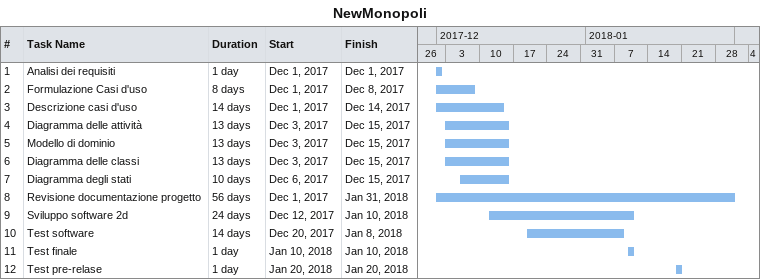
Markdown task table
NewMonopoli

| ID | Task | Duration | Start | Finish |
|---|---|---|---|---|
| 1 | Analisi dei requisiti | 1d | 2017-12-01 | 2017-12-01 |
| 2 | Formulazione Casi d'uso | 8d | 2017-12-01 | 2017-12-08 |
| 3 | Descrizione casi d'uso | 14d | 2017-12-01 | 2017-12-14 |
| 4 | Diagramma delle attività | 13d | 2017-12-03 | 2017-12-15 |
| 5 | Modello di dominio | 13d | 2017-12-03 | 2017-12-15 |
| 6 | Diagramma delle classi | 13d | 2017-12-03 | 2017-12-15 |
| 7 | Diagramma degli stati | 10d | 2017-12-06 | 2017-12-15 |
| 8 | Revisione documentazione progetto | 56d | 2017-12-01 | 2018-01-31 |
| 9 | Sviluppo software 2d | 24d | 2017-12-12 | 2018-01-10 |
| 10 | Test software | 14d | 2017-12-20 | 2018-01-08 |
| 11 | Test finale | 1d | 2018-01-10 | 2018-01-10 |
| 12 | Test pre-relase | 1d | 2018-01-20 | 2018-01-20 |
